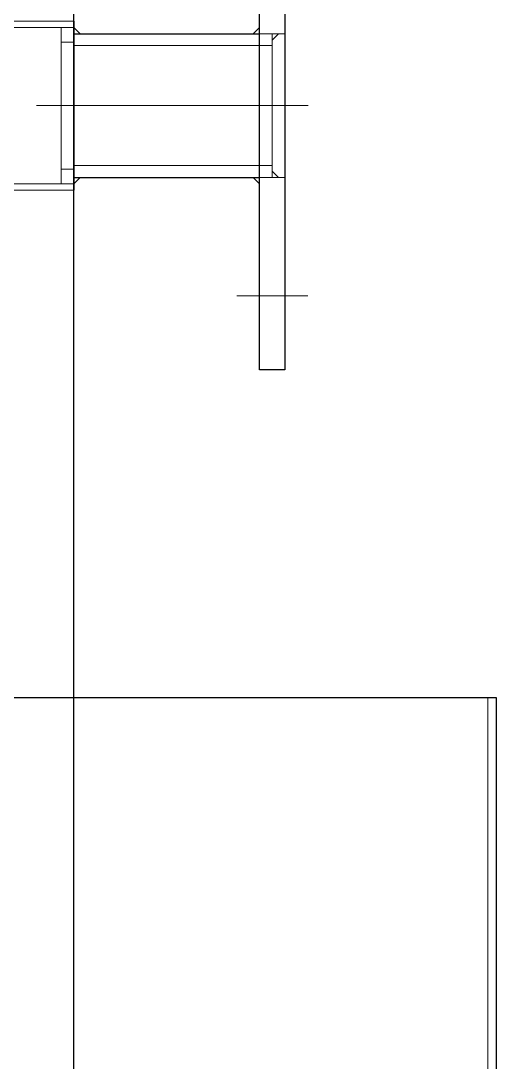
# Model space of a CAD drawing. Units: millimetres at full size. Extents: x -18456 to 18937, y -12290 to 13871.
# Drawn here: x 14953 to 15291, y -4366 to -3627 of the extents above; entities that cross this region are included whole.
import ezdxf

# ---------------------------------------------------------------- set-up
doc = ezdxf.new("R2010")
doc.units = ezdxf.units.MM
doc.header["$LTSCALE"] = 100
doc.linetypes.add('CHAIN2', pattern=[12, 9, -1, 1, -1])
doc.linetypes.add('DOUBLE_CHAIN2', pattern=[12.8, 9, -1, 0.6, -0.6, 0.6, -1])
for name, color, linetype in [('0-2_0', 2, 'Continuous'), ('0-3_06_PHANTOM', 2, 'DOUBLE_CHAIN2'), ('0-A_01_NORMAL', 134, 'Continuous')]:
    doc.layers.add(name, color=color, linetype=linetype)
doc.layers.add('0-7_05_CENTER', color=2, linetype='CHAIN2', lineweight=18)
doc.layers.add('0-8_04_HIDDEN', color=7, linetype='Continuous', lineweight=18)

# ---------------------------------------------------------------- blocks, each defined once
blk = doc.blocks.new('A$C67362F98_1')
at = {"layer": '0-7_05_CENTER'}
for p, q in [((1091.2, 0), (1155.51, 0)), ((1138.63, -45), (1155.44, -45))]:
    blk.add_line(p, q, dxfattribs=at)
at = {"layer": '0-8_04_HIDDEN'}
for p, q in [((1100, 18.5), (-1150, 18.5)), ((1097, -18.5), (1097, 18.5)), ((1097, 15), (1100, 15)), ((1147, 17), (1147, -17)), ((1100, 14.2), (1147, 14.2)), ((1100, -14.2), (1147, -14.2)), ((1097, -15), (1100, -15)), ((-1150, -18.5), (1100, -18.5))]:
    blk.add_line(p, q, dxfattribs=at)
for points in [[(1150, -62.5), (1144, -62.5), (1144, 62.5), (1150, 62.5)], [(1100, -20), (-1150, -20), (-1150, 20), (1100, 20)]]:
    blk.add_lwpolyline(points, close=True, dxfattribs=at)
at = {"layer": '0-8_04_HIDDEN', "color": 3}
for points in [[(1100, 17), (1101.5, 17), (1100, 18.5)], [(1144, 17), (1142.5, 17), (1144, 18.5)], [(1147, 17), (1147, 15.5), (1148.5, 17)], [(1100, -17), (1101.5, -17), (1100, -18.5)], [(1144, -17), (1142.5, -17), (1144, -18.5)], [(1147, -17), (1147, -15.5), (1148.5, -17)]]:
    blk.add_lwpolyline(points, close=True, dxfattribs=at)
at = {"layer": '0-8_04_HIDDEN'}
for points in [[(1100, 17), (1144, 17), (1150, 17)], [(1100, -17), (1144, -17), (1150, -17)]]:
    blk.add_lwpolyline(points, dxfattribs=at)
blk = doc.blocks.new('A$C0C3B4FB7_1')
at = {"layer": '0-8_04_HIDDEN'}
blk.add_blockref('A$C67362F98_1', (0, 20), dxfattribs=at)
blk = doc.blocks.new('A$C433F3B64_1')
at = {"layer": '0-2_0', "color": 134}
blk.add_lwpolyline([(-1200, 60), (1200, 60), (1200, -60), (-1200, -60)], close=True, dxfattribs=at)
at = {"layer": '0-8_04_HIDDEN'}
blk.add_lwpolyline([(1198, 60), (1198, -58), (-1198, -58), (-1198, 60)], dxfattribs=at)
blk = doc.blocks.new('A$C745B7B9E_1')
at = {"layer": '0-A_01_NORMAL'}
for p, q in [((50, 180), (50, 140)), ((50, 177), (94, 177)), ((50, 143), (94, 143))]:
    blk.add_line(p, q, dxfattribs=at)
blk.add_lwpolyline([(94, 222.5), (100, 222.5), (100, 97.5), (94, 97.5)], close=True, dxfattribs=at)
at = {"layer": '0-2_0'}
blk.add_blockref('A$C433F3B64_1', (-1050, -40), dxfattribs=at)
at = {"layer": '0-8_04_HIDDEN'}
blk.add_blockref('A$C0C3B4FB7_1', (-1050, 140), dxfattribs=at)
blk = doc.blocks.new('A$C7E840582_1_1')
at = {"layer": '0-7_05_CENTER'}
blk.add_line((-1232.35, 0), (1092.61, 0), dxfattribs=at)
blk = doc.blocks.new('A$C141724F6_1')
at = {"layer": '0-3_06_PHANTOM', "xscale": -1, "rotation": 180}
blk.add_blockref('A$C7E840582_1_1', (1050, -73), dxfattribs=at)
blk = doc.blocks.new('A$C07C31A19_1_1')
at = {"layer": '0-3_06_PHANTOM', "color": 7}
blk.add_lwpolyline([(1090, 950), (1000, 950), (1000, 16), (1100, 16), (1100, 940)], close=True, dxfattribs=at)

msp = doc.modelspace()

# ---------------------------------------------------------------- block references
at = {"layer": '0-2_0', "xscale": 3, "yscale": 3}
for name, p in [('A$C07C31A19_1_1', (11690.9, -6146.7)), ('A$C745B7B9E_1', (14840.9, -4166.7)), ('A$C141724F6_1', (8540.9, -3677.7))]:
    msp.add_blockref(name, p, dxfattribs=at)

doc.saveas('drawing.dxf')
